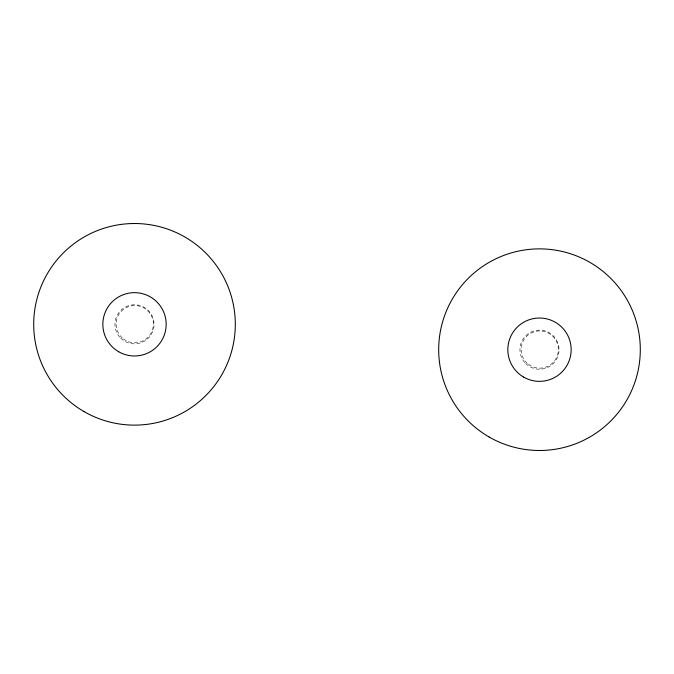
<?xml version="1.0" encoding="UTF-8"?>
<svg xmlns="http://www.w3.org/2000/svg" width="674" height="674" viewBox="0 0 674 674"><rect width="100%" height="100%" fill="white"/><g stroke="black" fill="none" stroke-linecap="round" stroke-linejoin="round"><path stroke-width="0.51" stroke-dasharray="3.37 2.53" d="M525.669 363.505A19.554 19.554 0 0 0 558.384 354.743A19.554 19.554 0 0 0 534.431 330.799A19.554 19.554 0 0 0 525.669 363.505M528.374 364.28A18.611 18.611 0 0 0 558.19 351.997A18.611 18.611 0 0 0 532.645 332.324A18.611 18.611 0 0 0 528.374 364.28M120.68 338.146A19.554 19.554 0 0 0 153.394 329.375A19.554 19.554 0 0 0 129.45 305.432A19.554 19.554 0 0 0 120.68 338.146M123.393 338.912A18.611 18.611 0 0 0 153.2 326.637A18.611 18.611 0 0 0 127.664 306.956A18.611 18.611 0 0 0 123.393 338.912"/><path stroke-width="1.01" d="M489.088 436.979A100.805 100.805 0 0 0 640.3 349.68A100.805 100.805 0 0 0 489.088 262.38A100.805 100.805 0 0 0 489.088 436.979M523.664 377.103A31.661 31.661 0 0 0 571.156 349.68A31.661 31.661 0 0 0 523.664 322.265A31.661 31.661 0 0 0 523.664 377.103M84.107 411.62A100.805 100.805 0 0 0 235.31 324.32A100.805 100.805 0 0 0 84.107 237.021A100.805 100.805 0 0 0 84.107 411.62M118.675 351.735A31.661 31.661 0 0 0 166.166 324.32A31.661 31.661 0 0 0 118.675 296.897A31.661 31.661 0 0 0 118.675 351.735"/></g></svg>
